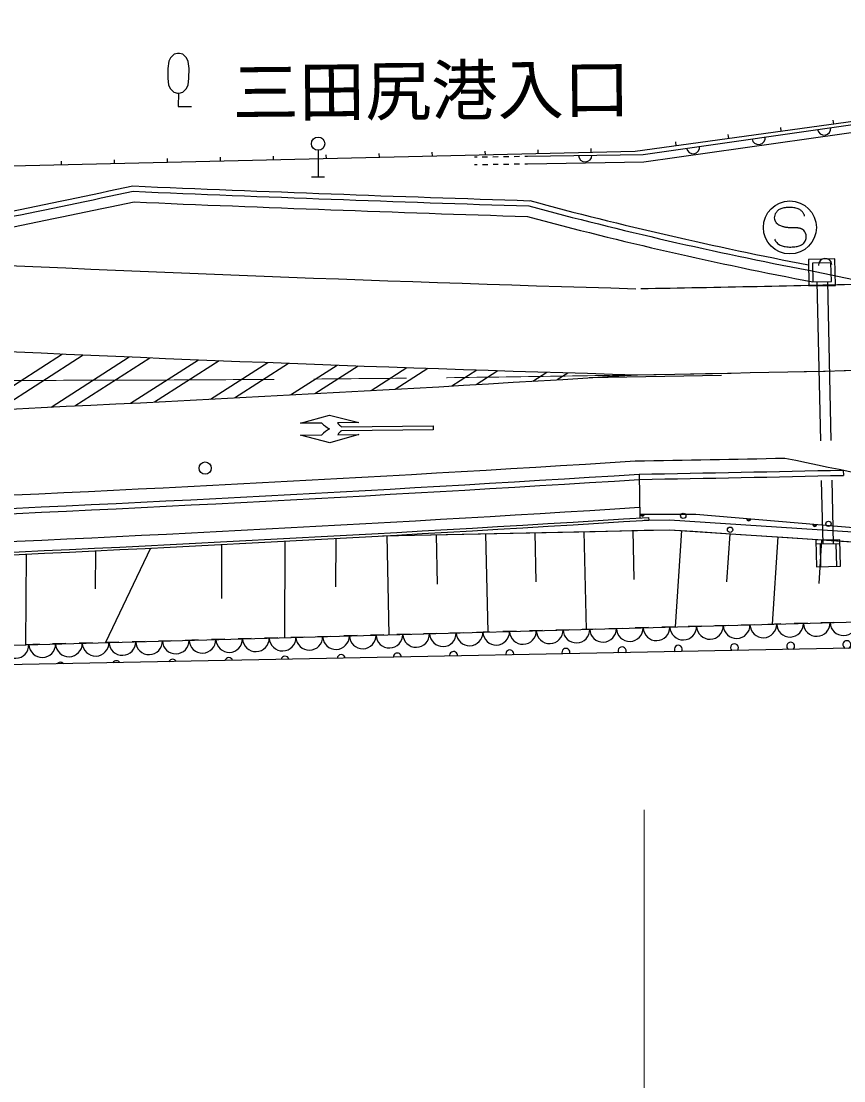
# Model space of a CAD drawing. Units: millimetres, scale not verified. Extents: x 40000 to 680000, y 20000 to 380000.
# Drawn here: x 187404 to 218452, y 252024 to 292002 of the extents above; entities that cross this region are included whole.
import ezdxf
from ezdxf.enums import TextEntityAlignment as Align

# ---------------------------------------------------------------- set-up
doc = ezdxf.new("R2010")
doc.units = ezdxf.units.MM
doc.header["$LTSCALE"] = 1000
doc.linetypes.add('CHAIN', pattern=[18.5, 12, -1.5, 3.5, -1.5])
doc.linetypes.add('DASHED', pattern=[7.5, 6, -1.5])
for name, color, linetype, lineweight in [('M-BGD', 7, 'Continuous', 25), ('M-BGD-EXST', 7, 'Continuous', 25), ('M-BMK', 2, 'CHAIN', 13), ('M-STR-HTXT', 7, 'Continuous', 13), ('M-STR-STRC', 7, 'Continuous', 25)]:
    doc.layers.add(name, color=color, linetype=linetype, lineweight=lineweight)
doc.layers.add('M-BMK-HTXT', color=7, linetype='Continuous')
doc.styles.add('ＭＳ ゴシック', font='')
doc.styles.get('ＭＳ ゴシック').set_extended_font_data('MS Gothic')

msp = doc.modelspace()

# ---------------------------------------------------------------- linework, layer by layer
at = {"layer": 'M-BGD'}
for p, q in [((218072, 288122), (218052, 288270)), ((216091, 287848), (216071, 287997)), ((212129, 287302), (212108, 287450)), ((214110, 287575), (214090, 287724)), ((202923, 286907), (202920, 287057)), ((204923, 286954), (204919, 287104)), ((206922, 287001), (206919, 287151)), ((208922, 287049), (208918, 287199)), ((188927, 286576), (188924, 286726)), ((190927, 286624), (190923, 286774)), ((192926, 286671), (192923, 286821)), ((194926, 286718), (194922, 286868)), ((196925, 286765), (196922, 286915)), ((198925, 286813), (198921, 286962)), ((200924, 286860), (200920, 287010)), ((204508, 286880), (204608, 286881)), ((204808, 286884), (205008, 286887)), ((205208, 286890), (205408, 286893)), ((205608, 286897), (205808, 286900)), ((206008, 286903), (206208, 286906)), ((206408, 286909), (206508, 286910)), ((204612, 286581), (204512, 286580)), ((205012, 286587), (204812, 286584)), ((205412, 286594), (205212, 286590)), ((205812, 286600), (205612, 286597)), ((206212, 286606), (206012, 286603)), ((206512, 286610), (206412, 286609)), ((218430, 275067), (218435, 274867)), ((210724, 274913), (210753, 273261)), ((211084, 273282), (211091, 273182)), ((203496, 272636), (205361, 272675)), ((204934, 272666), (205013, 268955)), ((205361, 272675), (207215, 272714)), ((206789, 272705), (206829, 270850)), ((207215, 272714), (209070, 272754)), ((208645, 272745), (208723, 269057)), ((209070, 272754), (210912, 272793)), ((210489, 272784), (210528, 270940)), ((212332, 272783), (212093, 269149)), ((212753, 272755), (214550, 272637)), ((214148, 272663), (214029, 270847)), ((194967, 272257), (194959, 270220)), ((197351, 272382), (197336, 268745)), ((199276, 272486), (199268, 270661)), ((201200, 272593), (201279, 268853)), ((201630, 272596), (203496, 272636)), ((203067, 272627), (203107, 270760)), ((214550, 272637), (216347, 272519)), ((215965, 272544), (215749, 269250)), ((216347, 272519), (217976, 272412)), ((218303, 272288), (217404, 272268)), ((217612, 272436), (217504, 270789)), ((217554, 272271), (217573, 271421)), ((217976, 272412), (219606, 272305)), ((218153, 272284), (218172, 271435)), ((187587, 271895), (187571, 268477)), ((190206, 272019), (190199, 270583)), ((192289, 272121), (190589, 268560)), ((209083, 269067), (208583, 269053)), ((210083, 269094), (209583, 269081)), ((211082, 269122), (210583, 269108)), ((212082, 269149), (211582, 269135)), ((213082, 269177), (212582, 269163)), ((214081, 269204), (213581, 269190)), ((215081, 269231), (214581, 269218)), ((216080, 269259), (215581, 269245)), ((217080, 269286), (216580, 269272)), ((218080, 269313), (217580, 269300)), ((194089, 268656), (193589, 268642)), ((195088, 268683), (194589, 268670)), ((196088, 268711), (195588, 268697)), ((197088, 268738), (196588, 268724)), ((198087, 268766), (197587, 268752)), ((199087, 268793), (198587, 268779)), ((200086, 268820), (199587, 268807)), ((201086, 268848), (200586, 268834)), ((202086, 268875), (201586, 268861)), ((203085, 268903), (202586, 268889)), ((204085, 268930), (203585, 268916)), ((205085, 268957), (204585, 268944)), ((206084, 268985), (205584, 268971)), ((207084, 269012), (206584, 268998)), ((208083, 269040), (207584, 269026)), ((188091, 268492), (187591, 268478)), ((189091, 268519), (188591, 268505)), ((190090, 268546), (189590, 268533)), ((191090, 268574), (190590, 268560)), ((192089, 268601), (191590, 268587)), ((193089, 268629), (192589, 268615))]:
    msp.add_line(p, q, dxfattribs=at)
at = {"layer": 'M-BGD', "linetype": 'DASHED'}
for p, q in [((217433, 282171), (217654, 272273)), ((217833, 282180), (218054, 272282))]:
    msp.add_line(p, q, dxfattribs=at)
at = {"layer": 'M-BGD'}
for points in [[(308306, 292002), (281228, 290979), (272333, 290605), (261422, 290270), (248711, 289818), (239611, 289555), (232335, 289435), (219625, 288336), (210576, 287088), (183274, 286443), (177845, 286356), (162522, 285998)], [(206508, 286910), (210881, 286978), (219590, 288219), (232332, 289345), (239605, 289466), (248816, 289715), (261399, 290178), (272328, 290577), (281155, 290903)], [(280300, 290571), (272339, 290277), (261410, 289878), (248826, 289416), (239611, 289166), (232348, 289046), (219625, 287921), (210905, 286678), (206512, 286610)], [(210750, 273407), (212863, 273398), (226835, 272217)], [(210923, 273172), (211877, 273192), (223018, 272461)], [(201044, 272584), (211868, 272813), (222679, 272104), (222878, 272091)], [(210912, 272793), (211868, 272813), (212753, 272755)], [(181646, 268315), (229023, 269613), (243483, 269896), (252857, 270169), (269980, 271183), (270857, 272551)], [(270857, 270551), (269837, 269973), (253186, 269084), (243623, 269017), (228896, 268545), (181687, 267615)]]:
    msp.add_lwpolyline(points, dxfattribs=at)
for points in [[(218136, 282036), (218114, 283036), (217114, 283014), (217136, 282014)], [(217983, 282183), (217967, 282883), (217267, 282867), (217283, 282167)], [(217400, 272418), (217423, 271418), (218322, 271438), (218300, 272438)]]:
    msp.add_lwpolyline(points, close=True, dxfattribs=at)
for centre, radius in [((194346, 275141), 230), ((212391, 273340), 100), ((217874, 273039), 100), ((214160, 272815), 100)]:
    msp.add_circle(centre, radius, dxfattribs=at)
for centre, radius, start, end in [((217711, 287951), 250, 188.1137, 8.1137), ((215236, 287598), 250, 188.1137, 8.1137), ((212761, 287246), 250, 188.1137, 8.1137), ((208694, 286944), 250, 180.8809, 0.8809), ((-87815, 1622400), 1365511, 281.3912, 281.80821), ((-87815, 1622400), 1365711, 281.39035, 281.80717), ((250579, 1676151), 1391616, 267.57175, 268.18889), ((250579, 1676151), 1391816, 267.57277, 268.18793), ((-87815, 1622400), 1366111, 281.38864, 281.80507), ((250579, 1676151), 1392216, 267.57483, 268.18602), ((244655, 426548), 146352, 254.92734, 259.156), ((244655, 426548), 146552, 254.93644, 259.17394), ((244655, 426548), 146952, 254.95456, 259.26535), ((217750, 282804), 250, 4.5652, 184.5652), ((186521, 1678454), 1403750, 270.98794, 271.30253), ((122501, 1675218), 1403082, 272.37478, 273.60501), ((122501, 1675218), 1403282, 272.37478, 273.60483), ((186521, 1678454), 1403950, 270.98812, 271.30253), ((122501, 1675218), 1404332, 272.37361, 273.60268), ((122501, 1675218), 1404732, 272.37315, 273.61549), ((122501, 1675218), 1404832, 272.37315, 273.61549), ((210853, 273407), 75, 179.7412, 359.7412), ((210853, 273407), 60, 179.7412, 359.7412), ((210853, 273407), 50, 179.7412, 359.7412), ((214867, 273229), 75, 175.1679, 355.1679), ((214867, 273229), 60, 175.1679, 355.1679), ((214867, 273229), 50, 175.1679, 355.1679), ((217358, 273018), 75, 175.1679, 355.1679), ((217358, 273018), 60, 175.1679, 355.1679), ((217358, 273018), 50, 175.1679, 355.1679), ((208358, 269051), 504, 182.0484, 1.0914), ((209366, 269079), 504, 182.0484, 1.0914), ((210374, 269107), 504, 182.0484, 1.0914), ((211382, 269134), 504, 182.0484, 1.0914), ((212390, 269162), 504, 182.0484, 1.0914), ((213398, 269189), 504, 182.0484, 1.0914), ((214406, 269217), 504, 182.0484, 1.0914), ((215414, 269245), 504, 182.0484, 1.0914), ((216422, 269272), 504, 182.0484, 1.0914), ((217430, 269300), 504, 182.0484, 1.0914), ((218438, 269328), 504, 182.0484, 1.0914), ((194246, 268665), 504, 182.0484, 1.0914), ((195254, 268692), 504, 182.0484, 1.0914), ((196262, 268720), 504, 182.0484, 1.0914), ((197270, 268747), 504, 182.0484, 1.0914), ((198278, 268775), 504, 182.0484, 1.0914), ((199286, 268803), 504, 182.0484, 1.0914), ((200294, 268830), 504, 182.0484, 1.0914), ((201302, 268858), 504, 182.0484, 1.0914), ((202310, 268886), 504, 182.0484, 1.0914), ((203318, 268913), 504, 182.0484, 1.0914), ((204326, 268941), 504, 182.0484, 1.0914), ((205334, 268968), 504, 182.0484, 1.0914), ((206342, 268996), 504, 182.0484, 1.0914), ((207350, 269024), 504, 182.0484, 1.0914), ((187190, 268471), 504, 182.0484, 1.0914), ((188198, 268499), 504, 182.0484, 1.0914), ((189206, 268526), 504, 182.0484, 1.0914), ((190214, 268554), 504, 182.0484, 1.0914), ((191222, 268582), 504, 182.0484, 1.0914), ((192230, 268609), 504, 182.0484, 1.0914), ((193238, 268637), 504, 182.0484, 1.0914), ((205844, 268129), 150, 346.1621, 196.0959), ((207964, 268187), 150, 339.5931, 202.6649), ((210085, 268246), 150, 332.7106, 209.5473), ((212205, 268304), 150, 325.3452, 216.9128), ((214326, 268362), 150, 317.2172, 225.0408), ((216446, 268420), 150, 307.7717, 234.4863), ((218567, 268478), 150, 295.4579, 246.8001), ((191000, 267722), 150, 31.3605, 150.8975), ((193120, 267781), 150, 24.3746, 157.8834), ((195241, 267839), 150, 17.7387, 164.5193), ((197361, 267897), 150, 11.3257, 170.9323), ((199482, 267955), 150, 5.0399, 177.2181), ((201603, 268013), 150, 358.8012, 183.4568), ((203723, 268071), 150, 352.5346, 189.7234), ((188879, 267664), 150, 38.8863, 143.3717)]:
    msp.add_arc(centre, radius, start, end, dxfattribs=at)
at = {"layer": 'M-BGD-EXST'}
for p, q in [((193173, 290755), (193039, 290622)), ((193306, 290788), (193173, 290755)), ((193373, 290788), (193306, 290788)), ((193506, 290754), (193373, 290788)), ((193639, 290621), (193506, 290754)), ((192972, 290489), (192938, 290222)), ((193039, 290622), (192972, 290489)), ((193705, 290487), (193639, 290621)), ((193738, 290220), (193705, 290487)), ((192938, 290222), (192937, 289856)), ((192937, 289856), (192970, 289589)), ((193703, 289587), (193737, 289854)), ((193737, 289854), (193738, 290220)), ((192970, 289589), (193036, 289455)), ((193036, 289455), (193169, 289322)), ((193503, 289321), (193636, 289454)), ((193636, 289454), (193703, 289587)), ((193169, 289322), (193302, 289288)), ((193302, 289288), (193369, 289288)), ((193336, 289288), (193335, 288788)), ((193369, 289288), (193503, 289321)), ((193335, 288788), (193835, 288787)), ((198610, 287131), (198608, 286131)), ((198358, 286132), (198858, 286130))]:
    msp.add_line(p, q, dxfattribs=at)
for points in [[(216150, 284256), (216175, 284251), (216200, 284246), (216226, 284241), (216251, 284237), (216277, 284233), (216302, 284229), (216327, 284226), (216353, 284223), (216378, 284221), (216404, 284220), (216425, 284219), (216446, 284219), (216467, 284219), (216488, 284219), (216510, 284219), (216531, 284219), (216552, 284220), (216573, 284220), (216594, 284220), (216615, 284220), (216639, 284219), (216662, 284217), (216685, 284215), (216709, 284213), (216720, 284211), (216732, 284209), (216746, 284207), (216760, 284204), (216773, 284201), (216787, 284197), (216801, 284193), (216813, 284189), (216825, 284185), (216836, 284180), (216848, 284175), (216860, 284170), (216871, 284164), (216883, 284158), (216894, 284152), (216905, 284145), (216915, 284137), (216922, 284131), (216928, 284125), (216935, 284119), (216941, 284112), (216947, 284105)], [(215899, 283679), (215894, 283686), (215889, 283694), (215884, 283702), (215879, 283710), (215875, 283717), (215871, 283725), (215867, 283733), (215863, 283742), (215860, 283750), (215858, 283758), (215856, 283766), (215854, 283774), (215853, 283782)]]:
    msp.add_lwpolyline(points, dxfattribs=at)
for centre, radius in [((198610, 287381), 250), ((216416, 284220), 1000)]:
    msp.add_circle(centre, radius, dxfattribs=at)
for centre, radius, start, end in [((216116, 284591), 290, 150.0708, 170.8217), ((216290, 284490), 491, 135.1508, 149.9367), ((216191, 284596), 347, 114.638, 136.0855), ((216292, 284374), 591, 100.054, 114.5262), ((216382, 283881), 1092, 90.5454, 100.1869), ((216401, 283717), 1257, 82.477, 91.3279), ((216475, 284259), 709, 69.2741, 82.6429), ((216578, 284531), 419, 50.34, 69.2792), ((216584, 284549), 401, 40.3943, 49.3685), ((216503, 284458), 521, 31.0741, 42.2143), ((216789, 284630), 188, 15.4849, 31.0741), ((216871, 284658), 101, 353.2451, 12.7461), ((216125, 284599), 298, 172.3681, 193.7201), ((216125, 284599), 298, 193.7824, 222.17), ((216234, 284699), 445, 222.257, 242.8164), ((216326, 284881), 650, 242.9551, 254.2829), ((216690, 283873), 346, 0.8202, 42.0391), ((216688, 283866), 349, 338.2637, 2.0545), ((216253, 283955), 449, 217.9483, 228.2045), ((216261, 283975), 470, 229.1238, 248.2674), ((216356, 284216), 728, 248.3135, 261.1494), ((216431, 284708), 1226, 261.2217, 270.9828), ((216449, 284754), 1272, 270.1516, 279.4163), ((216539, 284204), 715, 279.4937, 291.465), ((216644, 283938), 428, 291.4581, 309.0625), ((216695, 283870), 344, 309.5264, 337.1503)]:
    msp.add_arc(centre, radius, start, end, dxfattribs=at)
at = {"layer": 'M-BMK'}
msp.add_arc((186549, 1678450), 1400000, 269.17756, 272.09459, dxfattribs=at)
at = {"layer": 'M-STR-HTXT'}
msp.add_line((210912, 262242), (210912, 247074), dxfattribs=at)
at = {"layer": 'M-STR-STRC'}
for p, q in [((217128, 282604), (219581, 282095)), ((185640, 277311), (188968, 279447)), ((186537, 277352), (189747, 279413)), ((188533, 277445), (191482, 279338)), ((189432, 277488), (192264, 279306)), ((191535, 277590), (194091, 279230)), ((192438, 277635), (194875, 279199)), ((194549, 277742), (196707, 279127)), ((195455, 277789), (197493, 279097)), ((197574, 277901), (199330, 279028)), ((198484, 277950), (200118, 279000)), ((200610, 278068), (201960, 278934)), ((201523, 278119), (202751, 278907)), ((203657, 278241), (204598, 278845)), ((204574, 278295), (205391, 278819)), ((206716, 278422), (207243, 278761)), ((207636, 278478), (208038, 278736)), ((208836, 278560), (213835, 278644)), ((197947, 276834), (199044, 277144)), ((199044, 277144), (200147, 276855)), ((198747, 276842), (197947, 276834)), ((200147, 276855), (199347, 276847)), ((199498, 276699), (202948, 276730)), ((202948, 276730), (202949, 276580)), ((197951, 276384), (198751, 276392)), ((199054, 276094), (197951, 276384)), ((200151, 276405), (199054, 276094)), ((199351, 276397), (200151, 276405)), ((202949, 276580), (199500, 276549))]:
    msp.add_line(p, q, dxfattribs=at)
for centre, radius, start, end in [((249515, 1647980), 1366624, 267.11287, 268.36818), ((187222, 1641782), 1360071, 270.99312, 271.36329), ((186521, 1678454), 1400000, 270.98794, 272.84623), ((248338, 1619123), 1340990, 267.10739, 268.3899), ((119115, 1739912), 1464114, 272.40898, 273.58479), ((199483, 277519), 1000, 222.6147, 244.0684), ((199765, 277122), 500, 213.2817, 237.7764), ((199499, 275728), 1000, 116.9898, 138.4435), ((199774, 276131), 500, 123.2818, 147.7764), ((186521, 1678454), 1403250, 270.98247, 271.21303), ((382573, 1081095), 822572, 258.33279, 259.26407), ((122382, 1674008), 1401375, 272.37957, 273.60803)]:
    msp.add_arc(centre, radius, start, end, dxfattribs=at)

# ---------------------------------------------------------------- texts
at = {"layer": 'M-BMK-HTXT', "style": 'ＭＳ ゴシック'}
msp.add_text('三田尻港入口', height=1833, rotation=0.56, dxfattribs=at).set_placement((202872, 290308), align=Align.TOP_CENTER)

doc.saveas('drawing.dxf')
